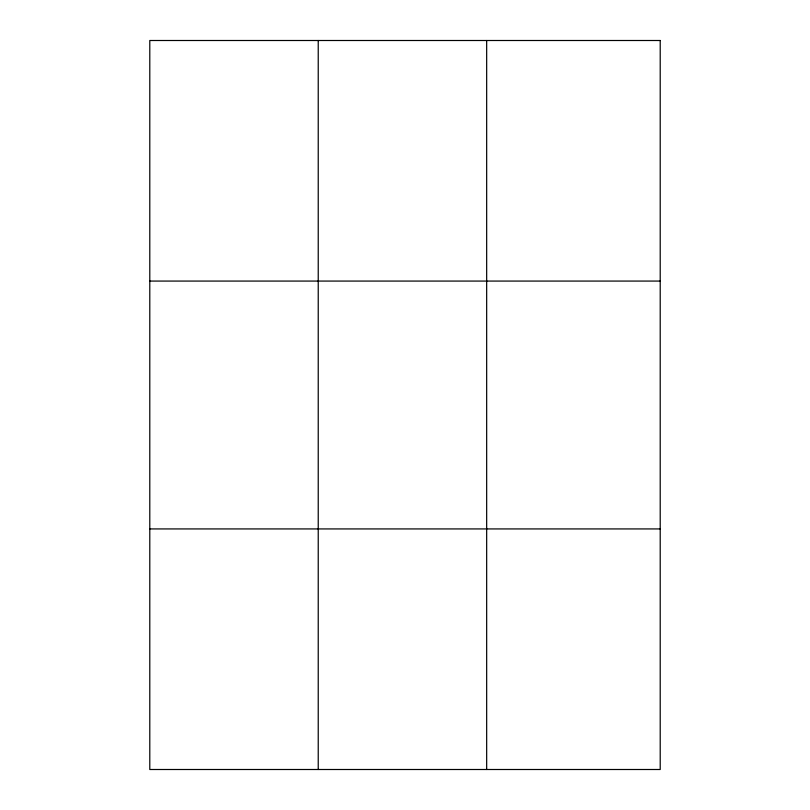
<?xml version="1.0" encoding="UTF-8"?>
<svg xmlns="http://www.w3.org/2000/svg" width="810" height="810" viewBox="0 0 810 810"><rect width="100%" height="100%" fill="white"/><g stroke="black" fill="none" stroke-linecap="round" stroke-linejoin="round"><path stroke-width="1.21" d="M318.229 769.5L318.229 40.5M486.668 769.5L486.668 40.5M149.789 281.07L660.211 281.07M149.789 528.93L660.211 528.93M660.211 40.5L660.211 769.5L149.789 769.5L149.789 40.5L660.211 40.5"/></g></svg>
